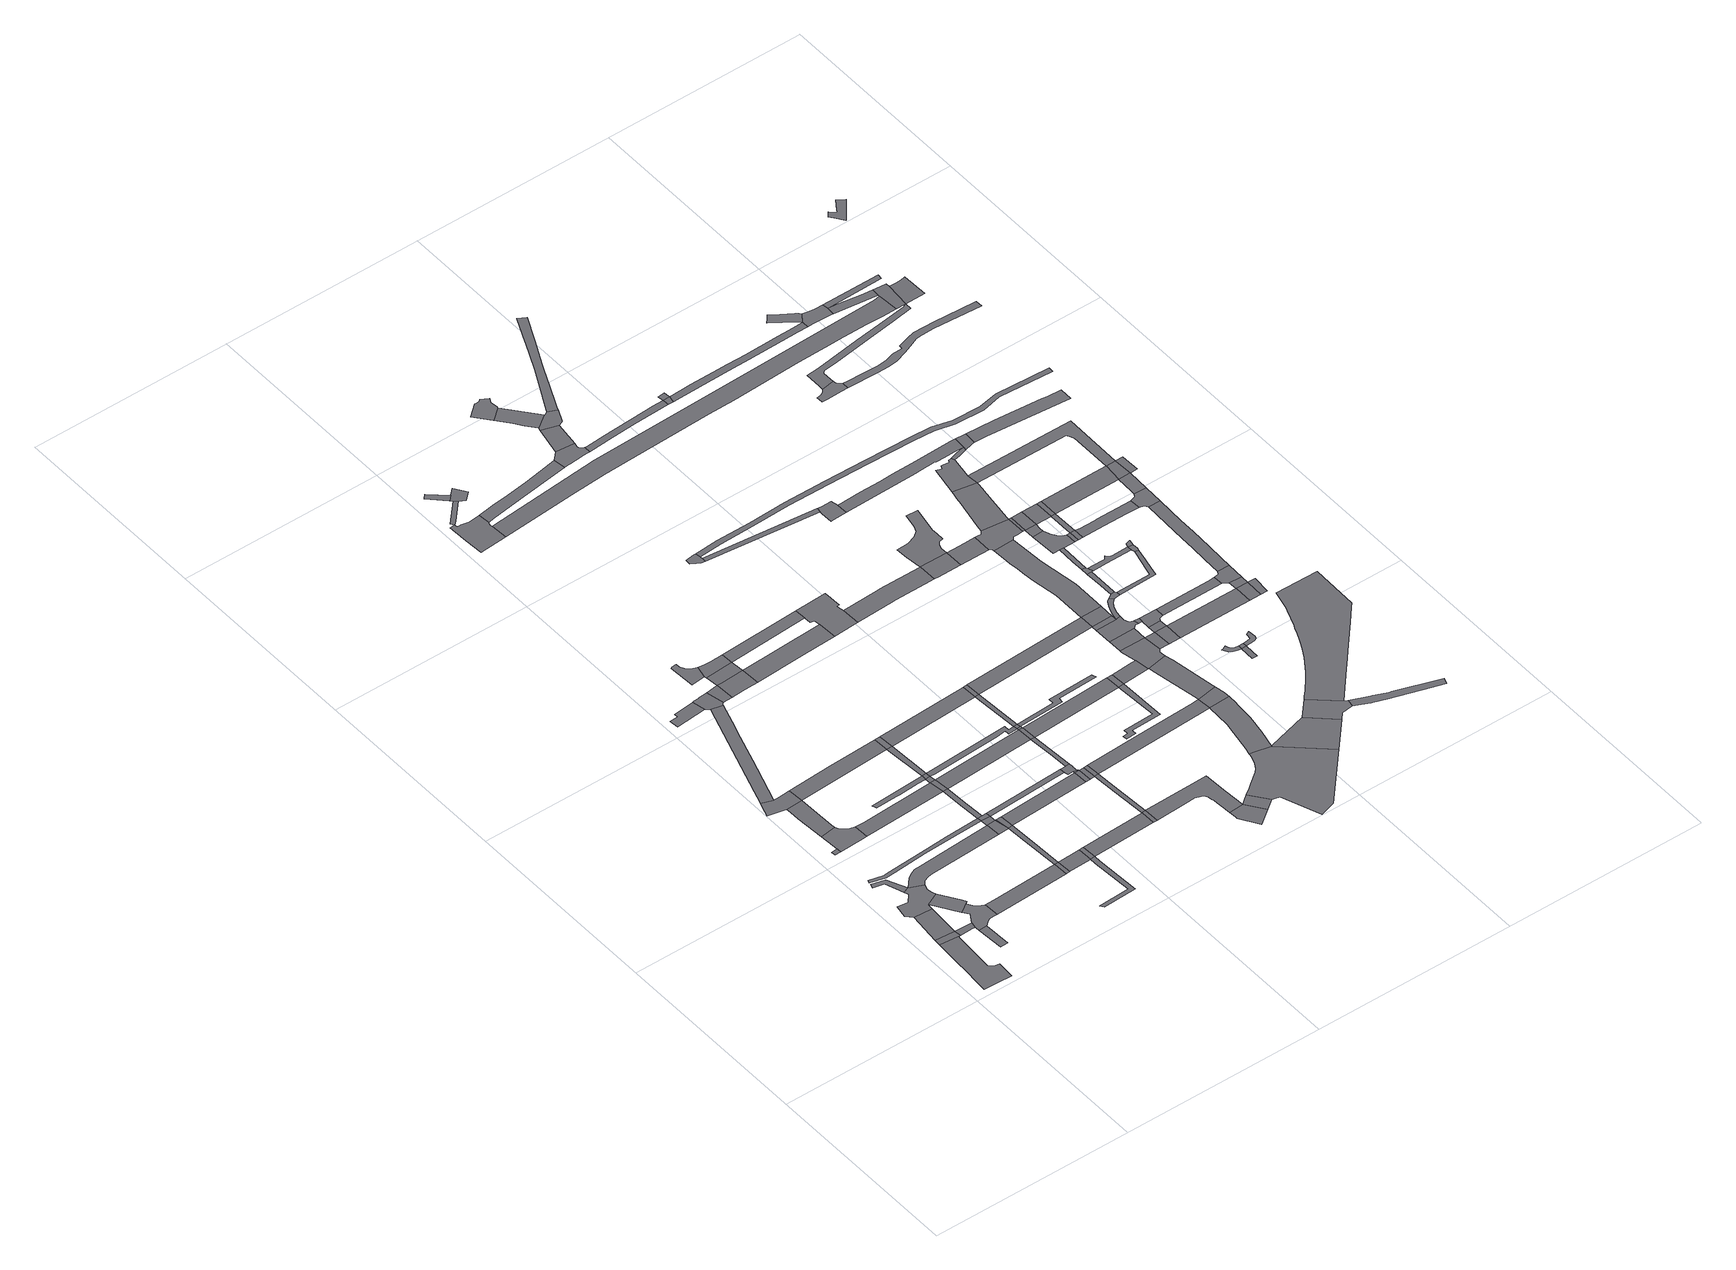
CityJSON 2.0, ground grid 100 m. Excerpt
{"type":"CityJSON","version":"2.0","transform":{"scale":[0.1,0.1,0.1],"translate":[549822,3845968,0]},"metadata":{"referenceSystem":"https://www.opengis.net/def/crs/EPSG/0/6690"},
"CityObjects":{
"road1":{"type":"Road","attributes":{"RoadStructureAttribute.sectionType":"1"},"geometry":[{"type":"MultiSurface","lod":"1","boundaries":[[[0,1,2,3,4,5,6,7,8,9,10,11,12,13,14,15,16]]]}]},
"road2":{"type":"Road","geometry":[{"type":"MultiSurface","lod":"1","boundaries":[[[17,0,16,18,19]]]}]},
"road3":{"type":"Road","attributes":{"RoadStructureAttribute.sectionType":"1"},"geometry":[{"type":"MultiSurface","lod":"1","boundaries":[[[20,17,19,21]]]}]},
"road4":{"type":"Road","geometry":[{"type":"MultiSurface","lod":"1","boundaries":[[[19,18,22,23,24]]]}]},
"road5":{"type":"Road","geometry":[{"type":"MultiSurface","lod":"1","boundaries":[[[25,26,27,28,29,30,31,32,20,21,33,34,35,36,37,38,39,40]]]}]},
"road6":{"type":"Road","attributes":{"RoadStructureAttribute.sectionType":"1"},"geometry":[{"type":"MultiSurface","lod":"1","boundaries":[[[41,42,43,44,26,25]]]}]},
"road7":{"type":"Road","attributes":{"RoadStructureAttribute.sectionType":"1"},"geometry":[{"type":"MultiSurface","lod":"1","boundaries":[[[45,46,47,48]]]}]},
"road8":{"type":"Road","attributes":{"RoadStructureAttribute.sectionType":"1"},"geometry":[{"type":"MultiSurface","lod":"1","boundaries":[[[49,50,51,52]]]}]},
"road9":{"type":"Road","attributes":{"RoadStructureAttribute.sectionType":"1"},"geometry":[{"type":"MultiSurface","lod":"1","boundaries":[[[53,35,34,54,55]]]}]},
"road10":{"type":"Road","geometry":[{"type":"MultiSurface","lod":"1","boundaries":[[[56,57,58,59,55,54,60,24,23,61,46,45,62,63,64,65,66]]]}]},
"road11":{"type":"Road","geometry":[{"type":"MultiSurface","lod":"1","boundaries":[[[67,68,69,70,71,72,49,52,73,74,75]]]}]},
"road12":{"type":"Road","geometry":[{"type":"MultiSurface","lod":"1","boundaries":[[[76,77,78,79,80,81,82,83,84]]]}]},
"road13":{"type":"Road","attributes":{"RoadStructureAttribute.sectionType":"1"},"geometry":[{"type":"MultiSurface","lod":"1","boundaries":[[[85,86,80,79,87,88,72,71]]]}]},
"road14":{"type":"Road","attributes":{"RoadStructureAttribute.sectionType":"1"},"geometry":[{"type":"MultiSurface","lod":"1","boundaries":[[[89,90,91,92,93,94,95,96,97,98,99,100]]]}]},
"road15":{"type":"Road","attributes":{"RoadStructureAttribute.sectionType":"1"},"geometry":[{"type":"MultiSurface","lod":"1","boundaries":[[[101,102,103,104,105,25,40,106,107,108,109]]]}]},
"road16":{"type":"Road","attributes":{"RoadStructureAttribute.sectionType":"1"},"geometry":[{"type":"MultiSurface","lod":"1","boundaries":[[[110,111,76,84,112,113,114,115,116]]]}]},
"road17":{"type":"Road","attributes":{"RoadStructureAttribute.sectionType":"1"},"geometry":[{"type":"MultiSurface","lod":"1","boundaries":[[[117,118,66,65,119]]]}]},
"road18":{"type":"Road","attributes":{"RoadStructureAttribute.sectionType":"1"},"geometry":[{"type":"MultiSurface","lod":"1","boundaries":[[[120,121,122,123,124,125]]]}]},
"road19":{"type":"Road","attributes":{"RoadStructureAttribute.sectionType":"1"},"geometry":[{"type":"MultiSurface","lod":"1","boundaries":[[[126,127,75,74,128]]]}]},
"road20":{"type":"Road","attributes":{"RoadStructureAttribute.sectionType":"1"},"geometry":[{"type":"MultiSurface","lod":"1","boundaries":[[[129,130,82,81,131]]]}]},
"road21":{"type":"Road","geometry":[{"type":"MultiSurface","lod":"1","boundaries":[[[132,133,134,135,120,125,136,137,110,116,138,139]]]}]},
"road22":{"type":"Road","attributes":{"RoadStructureAttribute.sectionType":"1"},"geometry":[{"type":"MultiSurface","lod":"1","boundaries":[[[140,141,142,143,144,145,146]]]}]},
"road23":{"type":"Road","geometry":[{"type":"MultiSurface","lod":"1","boundaries":[[[147,117,119,148]]]}]},
"road24":{"type":"Road","attributes":{"RoadStructureAttribute.sectionType":"1"},"geometry":[{"type":"MultiSurface","lod":"1","boundaries":[[[149,150,151,152,153,154,155,156]]]}]},
"road25":{"type":"Road","attributes":{"RoadStructureAttribute.sectionType":"1"},"geometry":[{"type":"MultiSurface","lod":"1","boundaries":[[[157,132,139,158]]]}]},
"road26":{"type":"Road","attributes":{"RoadStructureAttribute.sectionType":"1"},"geometry":[{"type":"MultiSurface","lod":"1","boundaries":[[[159,160,161,162,117,147]]]}]},
"road27":{"type":"Road","geometry":[{"type":"MultiSurface","lod":"1","boundaries":[[[163,101,109,161]]]}]},
"road28":{"type":"Road","attributes":{"RoadStructureAttribute.sectionType":"1"},"geometry":[{"type":"MultiSurface","lod":"1","boundaries":[[[100,101,163,164]]]}]},
"road29":{"type":"Road","geometry":[{"type":"MultiSurface","lod":"1","boundaries":[[[165,166,89,100,164]]]}]},
"road30":{"type":"Road","attributes":{"RoadStructureAttribute.sectionType":"1"},"geometry":[{"type":"MultiSurface","lod":"1","boundaries":[[[167,147,148,152]]]}]},
"road31":{"type":"Road","attributes":{"RoadStructureAttribute.sectionType":"1"},"geometry":[{"type":"MultiSurface","lod":"1","boundaries":[[[163,161,168]]]}]},
"road32":{"type":"Road","geometry":[{"type":"MultiSurface","lod":"1","boundaries":[[[169,170,171,172,173,174,175,176,177]]]}]},
"road33":{"type":"Road","attributes":{"RoadStructureAttribute.sectionType":"1"},"geometry":[{"type":"MultiSurface","lod":"1","boundaries":[[[178,179,128,180,89,166]]]}]},
"road34":{"type":"Road","geometry":[{"type":"MultiSurface","lod":"1","boundaries":[[[181,168,161,160]]]}]},
"road35":{"type":"Road","geometry":[{"type":"MultiSurface","lod":"1","boundaries":[[[182,126,128,179]]]}]},
"road36":{"type":"Road","attributes":{"RoadStructureAttribute.sectionType":"1"},"geometry":[{"type":"MultiSurface","lod":"1","boundaries":[[[183,146,126,182]]]}]},
"road37":{"type":"Road","geometry":[{"type":"MultiSurface","lod":"1","boundaries":[[[184,140,146,183]]]}]},
"road38":{"type":"Road","geometry":[{"type":"MultiSurface","lod":"1","boundaries":[[[185,167,152,151]]]}]},
"road39":{"type":"Road","geometry":[{"type":"MultiSurface","lod":"1","boundaries":[[[186,187,157,158,188,189]]]}]},
"road40":{"type":"Road","attributes":{"RoadStructureAttribute.sectionType":"1"},"geometry":[{"type":"MultiSurface","lod":"1","boundaries":[[[190,191,157,187,186]]]}]},
"road41":{"type":"Road","attributes":{"RoadStructureAttribute.sectionType":"1"},"geometry":[{"type":"MultiSurface","lod":"1","boundaries":[[[192,131,140,184]]]}]},
"road42":{"type":"Road","geometry":[{"type":"MultiSurface","lod":"1","boundaries":[[[193,194,177,176,191,190,195]]]}]},
"road43":{"type":"Road","geometry":[{"type":"MultiSurface","lod":"1","boundaries":[[[196,129,131,192]]]}]},
"road44":{"type":"Road","geometry":[{"type":"MultiSurface","lod":"1","boundaries":[[[197,198,199,200,201,202,203,204,205,206,207,208,209,210,211,212,213,214]]]}]},
"road45":{"type":"Road","attributes":{"RoadStructureAttribute.sectionType":"1"},"geometry":[{"type":"MultiSurface","lod":"1","boundaries":[[[215,165,164,216]]]}]},
"road46":{"type":"Road","attributes":{"RoadStructureAttribute.sectionType":"1"},"geometry":[{"type":"MultiSurface","lod":"1","boundaries":[[[217,181,160,218]]]}]},
"road47":{"type":"Road","attributes":{"RoadStructureAttribute.sectionType":"1"},"geometry":[{"type":"MultiSurface","lod":"1","boundaries":[[[219,185,151,220]]]}]},
"road48":{"type":"Road","attributes":{"RoadStructureAttribute.sectionType":"1"},"geometry":[{"type":"MultiSurface","lod":"1","boundaries":[[[221,222,214,223,224]]]}]},
"road49":{"type":"Road","attributes":{"RoadStructureAttribute.sectionType":"1"},"geometry":[{"type":"MultiSurface","lod":"1","boundaries":[[[225,226,227,228]]]}]},
"road50":{"type":"Road","attributes":{"RoadStructureAttribute.sectionType":"1"},"geometry":[{"type":"MultiSurface","lod":"1","boundaries":[[[229,182,179,230]]]}]},
"road51":{"type":"Road","attributes":{"RoadStructureAttribute.sectionType":"1"},"geometry":[{"type":"MultiSurface","lod":"1","boundaries":[[[231,232,184,183,233,234,235,236,237,238]]]}]},
"road52":{"type":"Road","geometry":[{"type":"MultiSurface","lod":"1","boundaries":[[[239,240,241,228,227,221,224]]]}]},
"road53":{"type":"Road","attributes":{"RoadStructureAttribute.sectionType":"1"},"geometry":[{"type":"MultiSurface","lod":"1","boundaries":[[[242,186,189,243,244,245]]]}]},
"road54":{"type":"Road","attributes":{"RoadStructureAttribute.sectionType":"1"},"geometry":[{"type":"MultiSurface","lod":"1","boundaries":[[[246,196,192,247]]]}]},
"road55":{"type":"Road","attributes":{"RoadStructureAttribute.sectionType":"1"},"geometry":[{"type":"MultiSurface","lod":"1","boundaries":[[[248,195,190,249]]]}]},
"road56":{"type":"Road","geometry":[{"type":"MultiSurface","lod":"1","boundaries":[[[250,219,220,251]]]}]},
"road57":{"type":"Road","geometry":[{"type":"MultiSurface","lod":"1","boundaries":[[[252,253,254,255,215,216,256,257,258]]]}]},
"road58":{"type":"Road","geometry":[{"type":"MultiSurface","lod":"1","boundaries":[[[259,217,218,260]]]}]},
"road59":{"type":"Road","attributes":{"RoadStructureAttribute.sectionType":"1"},"geometry":[{"type":"MultiSurface","lod":"1","boundaries":[[[261,262,263,264,219,250]]]}]},
"road60":{"type":"Road","attributes":{"RoadStructureAttribute.sectionType":"1"},"geometry":[{"type":"MultiSurface","lod":"1","boundaries":[[[257,217,259,265,258]]]}]},
"road61":{"type":"Road","attributes":{"RoadStructureAttribute.sectionType":"1"},"geometry":[{"type":"MultiSurface","lod":"1","boundaries":[[[266,259,260,263]]]}]},
"road62":{"type":"Road","attributes":{"RoadStructureAttribute.sectionType":"1"},"geometry":[{"type":"MultiSurface","lod":"1","boundaries":[[[267,268,230,269,255,254]]]}]},
"road63":{"type":"Road","geometry":[{"type":"MultiSurface","lod":"1","boundaries":[[[270,266,263,262]]]}]},
"road64":{"type":"Road","attributes":{"RoadStructureAttribute.sectionType":"1"},"geometry":[{"type":"MultiSurface","lod":"1","boundaries":[[[271,272,273,274,275,208,207,276,277,278,279,280]]]}]},
"road65":{"type":"Road","geometry":[{"type":"MultiSurface","lod":"1","boundaries":[[[229,230,268,281]]]}]},
"road66":{"type":"Road","attributes":{"RoadStructureAttribute.sectionType":"1"},"geometry":[{"type":"MultiSurface","lod":"1","boundaries":[[[282,237,229,281]]]}]},
"road67":{"type":"Road","geometry":[{"type":"MultiSurface","lod":"1","boundaries":[[[283,238,237,282]]]}]},
"road68":{"type":"Road","attributes":{"RoadStructureAttribute.sectionType":"1"},"geometry":[{"type":"MultiSurface","lod":"1","boundaries":[[[284,285,286,287,250,251,288,289,290,291,292,293,294,295,296,297,298]]]}]},
"road69":{"type":"Road","attributes":{"RoadStructureAttribute.sectionType":"1"},"geometry":[{"type":"MultiSurface","lod":"1","boundaries":[[[299,247,238,283]]]}]},
"road70":{"type":"Road","geometry":[{"type":"MultiSurface","lod":"1","boundaries":[[[300,301,302,303,304,305,306,307,308,309]]]}]},
"road71":{"type":"Road","geometry":[{"type":"MultiSurface","lod":"1","boundaries":[[[310,246,247,299]]]}]},
"road72":{"type":"Road","geometry":[{"type":"MultiSurface","lod":"1","boundaries":[[[311,312,313,248,249,314,315,242,245,316,317,318]]]}]},
"road73":{"type":"Road","geometry":[{"type":"MultiSurface","lod":"1","boundaries":[[[298,297,319,320,321,322,323]]]}]},
"road74":{"type":"Road","attributes":{"RoadStructureAttribute.sectionType":"1"},"geometry":[{"type":"MultiSurface","lod":"1","boundaries":[[[324,325,326,298,323,327]]]}]},
"road75":{"type":"Road","attributes":{"RoadStructureAttribute.sectionType":"1"},"geometry":[{"type":"MultiSurface","lod":"1","boundaries":[[[328,281,268,329]]]}]},
"road76":{"type":"Road","attributes":{"RoadStructureAttribute.sectionType":"1"},"geometry":[{"type":"MultiSurface","lod":"1","boundaries":[[[330,331,332,333,334,335,283,282]]]}]},
"road77":{"type":"Road","attributes":{"RoadStructureAttribute.sectionType":"1"},"geometry":[{"type":"MultiSurface","lod":"1","boundaries":[[[336,337,338,270,262,339,340]]]}]},
"road78":{"type":"Road","geometry":[{"type":"MultiSurface","lod":"1","boundaries":[[[341,342,271,280,343,344,345,346,347,348,349,350,351,352,353,354,355,356,357]]]}]},
"road79":{"type":"Road","geometry":[{"type":"MultiSurface","lod":"1","boundaries":[[[358,359,360,361,362,363,364,365,366,367]]]}]},
"road80":{"type":"Road","attributes":{"RoadStructureAttribute.sectionType":"1"},"geometry":[{"type":"MultiSurface","lod":"1","boundaries":[[[368,341,357,369]]]}]},
"road81":{"type":"Road","attributes":{"RoadStructureAttribute.sectionType":"1"},"geometry":[{"type":"MultiSurface","lod":"1","boundaries":[[[307,306,370,371]]]}]},
"road82":{"type":"Road","attributes":{"RoadStructureAttribute.sectionType":"1"},"geometry":[{"type":"MultiSurface","lod":"1","boundaries":[[[364,363,372,373,374,375]]]}]},
"road83":{"type":"Road","attributes":{"RoadStructureAttribute.sectionType":"1"},"geometry":[{"type":"MultiSurface","lod":"1","boundaries":[[[376,377,378,379,380,381,382,383,384,329]]]}]},
"road84":{"type":"Road","attributes":{"RoadStructureAttribute.sectionType":"1"},"geometry":[{"type":"MultiSurface","lod":"1","boundaries":[[[385,386,387,388,318,317,389,390,391,392,393]]]}]},
"road85":{"type":"Road","attributes":{"RoadStructureAttribute.sectionType":"1"},"geometry":[{"type":"MultiSurface","lod":"1","boundaries":[[[394,310,299,395]]]}]},
"road86":{"type":"Road","geometry":[{"type":"MultiSurface","lod":"1","boundaries":[[[396,397,375,374,368,369,398,399,400]]]}]},
"road87":{"type":"Road","geometry":[{"type":"MultiSurface","lod":"1","boundaries":[[[401,402,403,404,405,406,407,408,409,410,411,412,413,324,327,414,415,416,417,418,419]]]}]},
"road88":{"type":"Road","geometry":[{"type":"MultiSurface","lod":"1","boundaries":[[[420,328,329,384]]]}]},
"road89":{"type":"Road","attributes":{"RoadStructureAttribute.sectionType":"1"},"geometry":[{"type":"MultiSurface","lod":"1","boundaries":[[[421,422,423,424,425,426,427,340,428,429,430,431,403,402,401,419]]]}]},
"road90":{"type":"Road","attributes":{"RoadStructureAttribute.sectionType":"1"},"geometry":[{"type":"MultiSurface","lod":"1","boundaries":[[[432,433,420,384,434]]]}]},
"road91":{"type":"Road","attributes":{"RoadStructureAttribute.sectionType":"1"},"geometry":[{"type":"MultiSurface","lod":"1","boundaries":[[[435,436,437,438,439,440,351,350,441,442,443,444]]]}]},
"road92":{"type":"Road","geometry":[{"type":"MultiSurface","lod":"1","boundaries":[[[393,392,445,446,447]]]}]},
"road93":{"type":"Road","geometry":[{"type":"MultiSurface","lod":"1","boundaries":[[[448,449,450,336,340,427]]]}]},
"road94":{"type":"Road","geometry":[{"type":"MultiSurface","lod":"1","boundaries":[[[451,452,453,454,371,370,455,456,457,458,459,460]]]}]},
"road95":{"type":"Road","attributes":{"RoadStructureAttribute.sectionType":"1"},"geometry":[{"type":"MultiSurface","lod":"1","boundaries":[[[461,462,463,464,465,466,450,449]]]}]},
"road96":{"type":"Road","attributes":{"RoadStructureAttribute.sectionType":"1"},"geometry":[{"type":"MultiSurface","lod":"1","boundaries":[[[467,468,469,470,471,472,396,400,473,474,475,476,477,478]]]}]},
"road97":{"type":"Road","attributes":{"RoadStructureAttribute.sectionType":"1"},"geometry":[{"type":"MultiSurface","lod":"1","boundaries":[[[479,480,419,418,481,482]]]}]},
"road98":{"type":"Road","geometry":[{"type":"MultiSurface","lod":"1","boundaries":[[[483,484,485,486,432,434,464,463,487,488,489]]]}]},
"road99":{"type":"Road","attributes":{"RoadStructureAttribute.sectionType":"1"},"geometry":[{"type":"MultiSurface","lod":"1","boundaries":[[[490,491,492,493,494,495,496,497,498,499,500,501,502,503,393,447]]]}]},
"road100":{"type":"Road","attributes":{"RoadStructureAttribute.sectionType":"1"},"geometry":[{"type":"MultiSurface","lod":"1","boundaries":[[[504,483,489,505]]]}]},
"road101":{"type":"Road","attributes":{"RoadStructureAttribute.sectionType":"1"},"geometry":[{"type":"MultiSurface","lod":"1","boundaries":[[[395,506,507,508,509]]]}]},
"road102":{"type":"Road","geometry":[{"type":"MultiSurface","lod":"1","boundaries":[[[510,511,512,508,507,504,505,513,514,515]]]}]},
"road103":{"type":"Road","geometry":[{"type":"MultiSurface","lod":"1","boundaries":[[[516,394,395,509,517]]]}]},
"road104":{"type":"Road","attributes":{"RoadStructureAttribute.sectionType":"1"},"geometry":[{"type":"MultiSurface","lod":"1","boundaries":[[[518,447,446,519,520]]]}]},
"road105":{"type":"Road","attributes":{"RoadStructureAttribute.sectionType":"1"},"geometry":[{"type":"MultiSurface","lod":"1","boundaries":[[[521,522,523,524,202,201,525,526,527,528,529,530,531,532,533,534,535]]]}]},
"road106":{"type":"Road","attributes":{"RoadStructureAttribute.sectionType":"1"},"geometry":[{"type":"MultiSurface","lod":"1","boundaries":[[[489,488,536,537]]]}]},
"road107":{"type":"Road","attributes":{"RoadStructureAttribute.sectionType":"1"},"geometry":[{"type":"MultiSurface","lod":"1","boundaries":[[[538,435,444,539]]]}]},
"road108":{"type":"Road","geometry":[{"type":"MultiSurface","lod":"1","boundaries":[[[540,541,542,435,538]]]}]},
"road109":{"type":"Road","attributes":{"RoadStructureAttribute.sectionType":"1"},"geometry":[{"type":"MultiSurface","lod":"1","boundaries":[[[543,544,545,546,547,548,549,550,551,552,516,517]]]}]},
"road110":{"type":"Road","attributes":{"RoadStructureAttribute.sectionType":"1"},"geometry":[{"type":"MultiSurface","lod":"1","boundaries":[[[515,514,553,554]]]}]},
"road111":{"type":"Road","geometry":[{"type":"MultiSurface","lod":"1","boundaries":[[[537,536,555,556]]]}]},
"road112":{"type":"Road","attributes":{"RoadStructureAttribute.sectionType":"1"},"geometry":[{"type":"MultiSurface","lod":"1","boundaries":[[[557,558,559,560,561,508,512,562,563,564,565]]]}]},
"road113":{"type":"Road","geometry":[{"type":"MultiSurface","lod":"1","boundaries":[[[566,567,568,479,482,569,570,571,572]]]}]},
"road114":{"type":"Road","attributes":{"RoadStructureAttribute.sectionType":"1"},"geometry":[{"type":"MultiSurface","lod":"1","boundaries":[[[573,574,537,556]]]}]},
"road115":{"type":"Road","geometry":[{"type":"MultiSurface","lod":"1","boundaries":[[[554,553,574,573,575,576,577]]]}]},
"road116":{"type":"Road","geometry":[{"type":"MultiSurface","lod":"1","boundaries":[[[578,579,557,565,580,581]]]}]},
"road117":{"type":"Road","geometry":[{"type":"MultiSurface","lod":"1","boundaries":[[[582,583,584,585,586,587,588,589,590,591]]]}]},
"road118":{"type":"Road","geometry":[{"type":"MultiSurface","lod":"1","boundaries":[[[592,593,594,520,519,595,596,597,546,545,598,599,600,601]]]}]},
"road119":{"type":"Road","attributes":{"RoadStructureAttribute.sectionType":"1"},"geometry":[{"type":"MultiSurface","lod":"1","boundaries":[[[602,603,604,605,606,607,579,578]]]}]},
"road120":{"type":"Road","geometry":[{"type":"MultiSurface","lod":"1","boundaries":[[[608,609,610,590]]]}]},
"road121":{"type":"Road","geometry":[{"type":"MultiSurface","lod":"1","boundaries":[[[611,591,590,610]]]}]},
"road122":{"type":"Road","geometry":[{"type":"MultiSurface","lod":"1","boundaries":[[[612,605,604,613,614,615]]]}]},
"road123":{"type":"Road","attributes":{"RoadStructureAttribute.sectionType":"1"},"geometry":[{"type":"MultiSurface","lod":"1","boundaries":[[[616,617,618,619,620,460,459,621,622,623,624,625,626,627,628,629,630,631,632]]]}]},
"road124":{"type":"Road","attributes":{"RoadStructureAttribute.sectionType":"1"},"geometry":[{"type":"MultiSurface","lod":"1","boundaries":[[[633,634,635,612,615]]]}]},
"road125":{"type":"Road","attributes":{"RoadStructureAttribute.sectionType":"1"},"geometry":[{"type":"MultiSurface","lod":"1","boundaries":[[[636,637,638,639,640,641,642,643,644,645,300,309,646,647,648,649,650,651,652,653,654,655,656,657]]]}]},
"road126":{"type":"Road","geometry":[{"type":"MultiSurface","lod":"1","boundaries":[[[658,659,660,661,662,663,664,611,610]]]}]},
"road127":{"type":"Road","attributes":{"RoadStructureAttribute.sectionType":"1"},"geometry":[{"type":"MultiSurface","lod":"1","boundaries":[[[665,666,667,668,592,601,669,670,671,672]]]}]},
"road128":{"type":"Road","attributes":{"RoadStructureAttribute.sectionType":"1"},"geometry":[{"type":"MultiSurface","lod":"1","boundaries":[[[601,600,673,674]]]}]},
"road129":{"type":"Road","attributes":{"RoadStructureAttribute.sectionType":"1"},"geometry":[{"type":"MultiSurface","lod":"1","boundaries":[[[673,675,676,677,678,679]]]}]},
"road130":{"type":"Road","geometry":[{"type":"MultiSurface","lod":"1","boundaries":[[[680,681,682,683,676,675,684,634,633,685,686,687]]]}]},
"road131":{"type":"Road","attributes":{"RoadStructureAttribute.sectionType":"1"},"geometry":[{"type":"MultiSurface","lod":"1","boundaries":[[[556,555,688,689]]]}]},
"road132":{"type":"Road","attributes":{"RoadStructureAttribute.sectionType":"1"},"geometry":[{"type":"MultiSurface","lod":"1","boundaries":[[[690,691,692,693,581,580,694,695,696,697]]]}]},
"road133":{"type":"Road","geometry":[{"type":"MultiSurface","lod":"1","boundaries":[[[674,673,679,698]]]}]},
"road134":{"type":"Road","attributes":{"RoadStructureAttribute.sectionType":"1"},"geometry":[{"type":"MultiSurface","lod":"1","boundaries":[[[699,700,701,702,703,614,613,704,705,706]]]}]},
"road135":{"type":"Road","attributes":{"RoadStructureAttribute.sectionType":"1"},"geometry":[{"type":"MultiSurface","lod":"1","boundaries":[[[707,708,577,576,709]]]}]},
"road136":{"type":"Road","attributes":{"RoadStructureAttribute.sectionType":"1"},"geometry":[{"type":"MultiSurface","lod":"1","boundaries":[[[687,686,710,711]]]}]},
"road137":{"type":"Road","attributes":{"RoadStructureAttribute.sectionType":"1"},"geometry":[{"type":"MultiSurface","lod":"1","boundaries":[[[712,713,714,715,571,570,716,717,718,719,720,721,722,723,724]]]}]},
"road138":{"type":"Road","geometry":[{"type":"MultiSurface","lod":"1","boundaries":[[[725,726,727,728,729,730,731,665,672,732,733,734]]]}]},
"road139":{"type":"Road","geometry":[{"type":"MultiSurface","lod":"1","boundaries":[[[735,736,711,710,737]]]}]},
"road140":{"type":"Road","attributes":{"RoadStructureAttribute.sectionType":"1"},"geometry":[{"type":"MultiSurface","lod":"1","boundaries":[[[698,679,738,739,740]]]}]},
"road141":{"type":"Road","geometry":[{"type":"MultiSurface","lod":"1","boundaries":[[[739,711,736,741]]]}]},
"road142":{"type":"Road","attributes":{"RoadStructureAttribute.sectionType":"1"},"geometry":[{"type":"MultiSurface","lod":"1","boundaries":[[[742,743,744,745,746,747,748,749,750,538,539,751,752,753,754,755,756]]]}]},
"road143":{"type":"Road","attributes":{"RoadStructureAttribute.sectionType":"1"},"geometry":[{"type":"MultiSurface","lod":"1","boundaries":[[[757,758,759,760,761,762,763,764,765,766,767,768,769,770,771,772,773,774,566,572,775,776,777,778,779,780,781,782]]]}]},
"road144":{"type":"Road","geometry":[{"type":"MultiSurface","lod":"1","boundaries":[[[740,739,741,783]]]}]},
"road145":{"type":"Road","geometry":[{"type":"MultiSurface","lod":"1","boundaries":[[[706,705,690,697,784,785]]]}]},
"road146":{"type":"Road","geometry":[{"type":"MultiSurface","lod":"1","boundaries":[[[786,787,706,785]]]}]},
"road147":{"type":"Road","attributes":{"RoadStructureAttribute.sectionType":"1"},"geometry":[{"type":"MultiSurface","lod":"1","boundaries":[[[631,788,789,725,734,790,791,792]]]}]},
"road148":{"type":"Road","geometry":[{"type":"MultiSurface","lod":"1","boundaries":[[[793,794,795,796,797,798,799,800,801,802,803,804]]]}]},
"road149":{"type":"Road","geometry":[{"type":"MultiSurface","lod":"1","boundaries":[[[689,688,805,806]]]}]},
"road150":{"type":"Road","attributes":{"RoadStructureAttribute.sectionType":"1"},"geometry":[{"type":"MultiSurface","lod":"1","boundaries":[[[807,808,689,806,809]]]}]},
"road151":{"type":"Road","attributes":{"RoadStructureAttribute.sectionType":"1"},"geometry":[{"type":"MultiSurface","lod":"1","boundaries":[[[810,811,812,736,735,737,813,814,815,816]]]}]},
"road152":{"type":"Road","geometry":[{"type":"MultiSurface","lod":"1","boundaries":[[[817,818,707,709,819,807,809,820]]]}]},
"road153":{"type":"Road","geometry":[{"type":"MultiSurface","lod":"1","boundaries":[[[821,806,805,822,823]]]}]},
"road154":{"type":"Road","geometry":[{"type":"MultiSurface","lod":"1","boundaries":[[[632,631,792,824,825,826]]]}]},
"road155":{"type":"Road","attributes":{"RoadStructureAttribute.sectionType":"1"},"geometry":[{"type":"MultiSurface","lod":"1","boundaries":[[[783,741,827,828]]]}]},
"road156":{"type":"Road","attributes":{"RoadStructureAttribute.sectionType":"1"},"geometry":[{"type":"MultiSurface","lod":"1","boundaries":[[[829,732,672,830,831,832,833,828,834]]]}]},
"road157":{"type":"Road","attributes":{"RoadStructureAttribute.sectionType":"1"},"geometry":[{"type":"MultiSurface","lod":"1","boundaries":[[[835,836,837,838,839,840,817,820,841,842,843,844,845]]]}]},
"road158":{"type":"Road","geometry":[{"type":"MultiSurface","lod":"1","boundaries":[[[846,847,816,815,848,835,845,849]]]}]},
"road159":{"type":"Road","geometry":[{"type":"MultiSurface","lod":"1","boundaries":[[[850,851,852,853,854,855,856,857,858,859,860,861]]]}]},
"road160":{"type":"Road","attributes":{"RoadStructureAttribute.sectionType":"1"},"geometry":[{"type":"MultiSurface","lod":"1","boundaries":[[[827,862,846,849,863]]]}]},
"road161":{"type":"Road","geometry":[{"type":"MultiSurface","lod":"1","boundaries":[[[828,827,863,834]]]}]},
"road162":{"type":"Road","attributes":{"RoadStructureAttribute.sectionType":"1"},"geometry":[{"type":"MultiSurface","lod":"1","boundaries":[[[864,865,866,867,868,869,870,871,872,873,874,875,876,877,795,794]]]}]},
"road163":{"type":"Road","attributes":{"RoadStructureAttribute.sectionType":"1"},"geometry":[{"type":"MultiSurface","lod":"1","boundaries":[[[878,879,880,826,825,881,882,883,884]]]}]},
"road164":{"type":"Road","geometry":[{"type":"MultiSurface","lod":"1","boundaries":[[[885,886,861,860,742,756,887,888,889,890,891,892,893,894]]]}]},
"road165":{"type":"Road","attributes":{"RoadStructureAttribute.sectionType":"1"},"geometry":[{"type":"MultiSurface","lod":"1","boundaries":[[[895,834,863,896,897,898]]]}]},
"road166":{"type":"Road","attributes":{"RoadStructureAttribute.sectionType":"1"},"geometry":[{"type":"MultiSurface","lod":"1","boundaries":[[[899,900,901,902,903,904,905,906,907,908,909,804,803,910,911,912,913,914,915,916,917,918,919,920]]]}]},
"road167":{"type":"Road","attributes":{"RoadStructureAttribute.sectionType":"1"},"geometry":[{"type":"MultiSurface","lod":"1","boundaries":[[[921,922,923,893,892,924,925,926]]]}]},
"road168":{"type":"Road","attributes":{"RoadStructureAttribute.sectionType":"1"},"geometry":[{"type":"MultiSurface","lod":"1","boundaries":[[[927,928,894,893]]]}]},
"road169":{"type":"Road","geometry":[{"type":"MultiSurface","lod":"1","boundaries":[[[929,926,925,521,535,871,930]]]}]},
"road170":{"type":"Road","attributes":{"RoadStructureAttribute.sectionType":"1"},"geometry":[{"type":"MultiSurface","lod":"1","boundaries":[[[931,932,933,934,930,871,935]]]}]},
"road171":{"type":"Road","attributes":{"RoadStructureAttribute.sectionType":"1"},"geometry":[{"type":"MultiSurface","lod":"1","boundaries":[[[936,937,938,939,940,941,942,943,944,945,946,947]]]}]}
},
"vertices":[
[87,361,0],[85,341,0],[82,294,0],[81,266,0],[79,233,0],[79,223,0],[76,177,0],[69,81,0],[68,74,0],[66,38,0],[133,35,0],[206,32,0],[210,117,0],[185,122,0],[165,139,0],[178,342,0],[180,352,0],
[90,393,0],[190,352,0],[185,384,0],
[105,553,0],[196,547,0],
[250,355,0],[267,353,0],[272,383,0],
[196,709,0],[166,698,0],[174,677,0],[142,639,0],[89,646,0],[80,583,0],[81,582,0],[94,567,0],[197,572,0],[198,579,0],[262,610,0],[257,625,0],[255,630,0],[252,657,0],[253,659,0],[259,680,0],
[153,804,0],[88,821,0],[82,799,0],[133,786,0],
[310,331,0],[268,328,0],[276,195,0],[315,197,0],
[110,1071,0],[80,1070,0],[81,1048,0],[111,1049,0],
[324,515,0],[279,458,0],[336,496,0],
[356,446,0],[339,463,0],[324,486,0],[335,495,0],[299,428,0],[268,343,0],[325,343,0],[342,356,0],[371,357,0],[385,358,0],[382,434,0],
[229,1135,0],[222,1137,0],[194,1157,0],[188,1167,0],[182,1179,0],[105,1167,0],[230,1055,0],[253,1056,0],[250,1130,0],
[30,1480,0],[24,1461,0],[5,1404,0],[92,1386,0],[175,1389,0],[175,1391,0],[170,1466,0],[116,1463,0],[85,1462,0],
[179,1199,0],[176,1313,0],[94,1361,0],[96,1313,0],
[677,859,0],[507,850,0],[405,844,0],[185,830,0],[165,829,0],[95,846,0],[88,831,0],[163,811,0],[211,815,0],[378,826,0],[540,833,0],[680,837,0],
[683,802,0],[318,781,0],[286,778,0],[258,767,0],[236,752,0],[276,700,0],[301,710,0],[321,713,0],[686,730,0],
[217,2051,0],[54,1553,0],[147,1652,0],[153,1670,0],[221,1877,0],[229,1903,0],[272,2038,0],
[756,447,0],[429,432,0],[759,373,0],
[185,2130,0],[82,2119,0],[83,2099,0],[43,2096,0],[46,2052,0],[199,2065,0],
[654,1146,0],[295,1128,0],[665,1074,0],
[636,1490,0],[394,1479,0],[639,1414,0],
[265,2138,0],[221,2134,0],[219,2133,0],[194,2131,0],[205,2060,0],[207,2059,0],[273,2042,0],[283,2050,0],
[654,1199,0],[382,1184,0],[389,1164,0],[492,1167,0],[512,1167,0],[614,1173,0],[652,1174,0],
[776,448,0],[779,374,0],
[925,127,0],[915,349,0],[914,382,0],[892,379,0],[892,349,0],[902,144,0],[749,137,0],[760,120,0],
[327,2145,0],[332,2052,0],
[768,630,0],[763,737,0],[741,732,0],[747,630,0],
[728,805,0],
[725,835,0],
[724,860,0],[700,859,0],
[889,453,0],
[730,805,0],
[303,2290,0],[283,2310,0],[273,2330,0],[273,2350,0],[250,2349,0],[241,2344,0],[249,2212,0],[316,2218,0],[331,2280,0],
[696,952,0],[690,1074,0],[672,952,0],
[760,806,0],
[682,1147,0],
[679,1179,0],
[676,1201,0],
[911,453,0],
[465,2152,0],[353,2146,0],[403,2056,0],[469,2059,0],
[459,2217,0],[321,2208,0],
[667,1416,0],
[396,2273,0],[361,2276,0],[456,2277,0],
[663,1491,0],
[46,3567,0],[47,3549,0],[50,3465,0],[57,3372,0],[193,3383,0],[187,3467,0],[185,3471,0],[185,3476,0],[186,3485,0],[188,3489,0],[191,3493,0],[186,3552,0],[131,3545,0],[117,3548,0],[91,3553,0],[87,3553,0],[71,3552,0],[71,3567,0],
[1126,880,0],[1127,854,0],
[1160,826,0],[1163,757,0],
[1229,467,0],[1231,394,0],
[154,3683,0],[60,3585,0],[88,3583,0],[170,3671,0],
[88,3788,0],[69,3767,0],[144,3693,0],[167,3716,0],
[1137,1171,0],[1142,1096,0],
[1104,1196,0],[1104,1223,0],[704,1177,0],[1046,1195,0],[1089,1201,0],[1089,1178,0],[1136,1181,0],[1134,1199,0],
[200,3654,0],[237,3691,0],[199,3746,0],
[884,2173,0],[709,2070,0],[783,2074,0],[889,2079,0],
[1115,1513,0],[1119,1436,0],
[856,2298,0],[858,2241,0],
[1249,470,0],[1251,395,0],
[1174,863,0],[1177,863,0],[1176,883,0],[1154,881,0],[1132,836,0],[1159,837,0],[1176,832,0],
[1182,827,0],[1186,758,0],
[1238,635,0],[1231,762,0],[1211,759,0],[1218,635,0],
[1182,833,0],
[1207,828,0],
[1171,963,0],[1162,1096,0],[1150,962,0],
[1227,829,0],
[632,3620,0],[550,3605,0],[458,3589,0],[355,3573,0],[266,3562,0],[196,3494,0],[219,3499,0],[328,3516,0],[538,3546,0],[640,3560,0],
[1157,1169,0],
[1156,1184,0],
[1154,1201,0],
[1580,356,0],[1578,388,0],[1573,478,0],[1480,476,0],[1419,402,0],[1454,404,0],[1474,397,0],[1481,394,0],[1492,390,0],[1493,388,0],[1502,375,0],[1505,355,0],[1507,352,0],[1514,247,0],[1586,252,0],
[1139,1439,0],
[744,2820,0],[733,2819,0],[688,2814,0],[688,2789,0],[709,2774,0],[728,2762,0],[746,2759,0],[748,2782,0],[746,2791,0],[746,2794,0],
[1135,1514,0],
[1006,2215,0],[1020,2216,0],[1016,2306,0],[861,2206,0],[881,2203,0],[986,2084,0],[1013,2085,0],[1010,2179,0],
[1516,224,0],[1516,210,0],[1517,201,0],[1573,110,0],[1649,165,0],
[1634,288,0],[1613,273,0],[1590,255,0],[1698,201,0],
[1613,1193,0],[1617,1118,0],
[1381,1193,0],[1384,1216,0],[1583,1223,0],[1576,1245,0],[1348,1238,0],[1349,1211,0],
[1831,859,0],[1800,855,0],[1502,842,0],[1795,788,0],[1836,790,0],
[669,3656,0],[653,3640,0],[657,3562,0],[668,3563,0],[670,3563,0],[700,3565,0],[749,3568,0],[761,3569,0],[763,3569,0],[779,3570,0],[777,3603,0],[770,3606,0],[768,3607,0],[765,3609,0],[758,3616,0],[757,3629,0],[760,3648,0],
[615,4095,0],[608,4087,0],[591,4086,0],[583,4086,0],[521,4036,0],[583,3960,0],[644,4010,0],[644,4015,0],[641,4053,0],[652,4074,0],
[696,3796,0],[778,3772,0],
[1301,2701,0],[1303,2725,0],
[634,3897,0],[665,3857,0],[702,3811,0],[767,3858,0],
[1629,906,0],[1477,900,0],[1477,877,0],[1451,875,0],[1452,854,0],[1502,857,0],[1502,880,0],[1652,886,0],[1647,1121,0],
[1419,2188,0],[1210,2188,0],[1193,2186,0],[1014,2179,0],[1198,2094,0],[1220,2096,0],[1375,2096,0],[1422,2096,0],[1422,2188,0],
[1755,1543,0],[1756,1471,0],
[787,3867,0],[769,3854,0],[797,3780,0],[801,3782,0],[830,3847,0],
[1826,466,0],[1825,467,0],[1795,473,0],[1791,453,0],[1788,444,0],[1785,434,0],[1777,414,0],[1762,389,0],[1745,371,0],[1732,361,0],[1701,337,0],[1688,327,0],[1666,311,0],[1706,199,0],[1735,191,0],[1807,3,0],[1883,27,0],[2099,267,0],[1895,451,0],
[1643,1194,0],
[1916,545,0],[1931,642,0],[1933,656,0],[1937,719,0],[1941,761,0],[1941,783,0],[1941,794,0],[1835,785,0],[1832,667,0],[1827,641,0],[1803,508,0],
[1772,1202,0],[1739,1200,0],[1781,1129,0],
[1205,3625,0],[1153,3623,0],[1040,3618,0],[922,3610,0],[887,3608,0],[791,3602,0],[799,3571,0],[905,3578,0],[1028,3587,0],[1206,3593,0],
[1445,2095,0],[1560,2096,0],[1560,2188,0],
[1940,825,0],[1932,875,0],[1832,859,0],
[1380,2700,0],[1379,2705,0],[1376,2723,0],[1329,2723,0],[1300,2693,0],[1300,2686,0],[1302,2630,0],[1318,2631,0],[1383,2632,0],[1382,2689,0],
[1930,888,0],[1893,1109,0],[1886,1148,0],[1785,1129,0],[1789,1108,0],[1831,871,0],
[1035,4382,0],[974,4250,0],[971,4242,0],[905,4098,0],[866,4021,0],[793,3877,0],[835,3857,0],[902,4003,0],[905,4011,0],[945,4098,0],[1011,4233,0],[1072,4360,0],
[2100,510,0],[1903,454,0],[2198,375,0],[2221,401,0],
[1757,1285,0],[1757,1274,0],[1770,1211,0],[1771,1205,0],[1880,1180,0],[1894,1195,0],[1885,1285,0],
[1559,2223,0],[1563,2243,0],[1576,2258,0],[1596,2263,0],[1598,2303,0],[1597,2333,0],[1622,2462,0],[1564,2463,0],[1552,2395,0],[1540,2367,0],[1512,2345,0],[1470,2329,0],[1409,2326,0],[1413,2268,0],
[1757,1355,0],[1885,1356,0],
[1756,1467,0],[1757,1443,0],[1861,1444,0],[1860,1472,0],
[1894,1399,0],[1884,1423,0],[1886,1448,0],[1902,1369,0],[1919,1369,0],[1912,1391,0],
[1756,1543,0],[1860,1544,0],
[1656,2188,0],[1706,2096,0],[1706,2188,0],
[2291,3566,0],[2288,3566,0],[2262,3562,0],[763,3518,0],[560,3412,0],[743,3426,0],[860,3430,0],[1305,3444,0],[1434,3447,0],[1787,3460,0],[1949,3464,0],[2000,3464,0],[2145,3465,0],[2226,3464,0],[2296,3464,0],
[1942,1195,0],[1938,1286,0],
[1239,3625,0],[1233,3594,0],
[1236,3658,0],[1219,3656,0],[1202,3655,0],
[1860,1713,0],[1833,1906,0],[1821,2080,0],[1719,2076,0],[1723,2000,0],[1724,1974,0],[1728,1931,0],[1731,1889,0],[1737,1835,0],[1756,1710,0],
[1937,1369,0],[1939,1389,0],
[2000,1195,0],[2001,1286,0],
[1913,1559,0],[1900,1549,0],[1885,1526,0],[1876,1503,0],[1871,1486,0],[1888,1476,0],[1898,1509,0],[1913,1531,0],[1930,1544,0],
[2173,590,0],[2158,573,0],[2137,550,0],[2246,429,0],[2304,438,0],[2312,474,0],[2296,482,0],
[1997,1325,0],[1937,1324,0],
[2005,1337,0],[2027,1345,0],[2027,1389,0],
[1957,1579,0],[1937,1574,0],[1963,1549,0],[1962,1569,0],
[2135,1011,0],[2123,1023,0],[2115,1041,0],[2098,1033,0],[2090,1033,0],[2105,1006,0],[2121,996,0],[2138,991,0],[2158,986,0],[2160,1009,0],
[1751,2202,0],[1739,2188,0],[1726,2188,0],[1713,2092,0],[1716,2089,0],[1718,2085,0],[1833,2094,0],[1858,2094,0],[1884,2094,0],[1883,2189,0],
[1957,1619,0],[1957,1644,0],[1956,1729,0],[1934,1729,0],[1936,1642,0],[1936,1612,0],
[2156,914,0],[2181,914,0],[2183,989,0],
[2183,1009,0],
[1933,1766,0],[1966,1732,0],[1958,1757,0],[1953,1764,0],
[1983,2704,0],[1777,2697,0],[1676,2696,0],[1608,2693,0],[1506,2692,0],[1752,2640,0],[1789,2643,0],[1849,2646,0],[1856,2645,0],[1861,2642,0],[1866,2642,0],[1906,2643,0],[1962,2643,0],[1981,2643,0],[1986,2643,0],[2004,2642,0],[2007,2703,0],
[1956,1914,0],[1934,1914,0],[1932,1824,0],
[2305,2812,0],[2208,2791,0],[2068,2797,0],[1975,2819,0],[1872,2825,0],[1635,2831,0],[1432,2834,0],[1222,2837,0],[1033,2830,0],[863,2828,0],[863,2803,0],[1033,2805,0],[1223,2812,0],[1430,2809,0],[1635,2806,0],[1870,2800,0],[1970,2794,0],[2065,2772,0],[2208,2766,0],[2305,2787,0],[2573,2772,0],[2574,2797,0],
[2228,992,0],[2243,1000,0],[2248,1015,0],[2245,1052,0],[2228,1042,0],[2223,1014,0],[2205,1009,0],
[1801,2460,0],[1791,2405,0],[1789,2395,0],[1758,2237,0],[1885,2202,0],[1909,2386,0],[1910,2393,0],[1916,2439,0],
[1895,2094,0],[1896,2189,0],
[1897,2044,0],[1950,2046,0],[1950,2066,0],[1950,2071,0],[1954,2095,0],
[1996,1974,0],[1978,1992,0],[1963,2016,0],[1958,2024,0],[1901,1914,0],[1989,1914,0],[2014,1914,0],[2013,1967,0],
[2363,1195,0],[2363,1285,0],
[2171,1716,0],[2156,1653,0],[2146,1609,0],[2137,1571,0],[2155,1554,0],[2165,1600,0],[2177,1653,0],[2190,1712,0],
[1953,2189,0],
[2086,1753,0],[2071,1758,0],[2058,1773,0],[2046,1755,0],[2030,1755,0],[2036,1732,0],[2166,1734,0],[2165,1756,0],
[2334,1393,0],[2302,1390,0],[2335,1345,0],
[2031,1914,0],[2031,1967,0],
[2485,404,0],[2474,408,0],[2410,434,0],[2404,437,0],[2376,405,0],[2378,404,0],[2383,402,0],[2402,395,0],[2418,389,0],[2445,380,0],[2630,323,0],[2693,303,0],[2703,333,0],
[1923,2622,0],[1907,2618,0],[1902,2608,0],[1878,2610,0],[1862,2610,0],[1855,2595,0],[1827,2603,0],[1911,2496,0],[1927,2601,0],[1927,2604,0],
[2056,1953,0],[2056,1968,0],[2056,1914,0],
[1958,2095,0],[2032,2095,0],[2031,2190,0],
[2055,2096,0],
[1945,3638,0],[1941,3638,0],[1895,3637,0],[1818,3635,0],[1639,3632,0],[1601,3632,0],[1546,3632,0],[1474,3632,0],[1354,3630,0],[1441,3597,0],[1554,3599,0],[1612,3600,0],[1768,3603,0],[1895,3604,0],[1945,3605,0],
[2476,1163,0],[2466,1115,0],[2461,1095,0],[2452,1066,0],[2441,1038,0],[2430,1007,0],[2429,1005,0],[2413,963,0],[2408,951,0],[2394,917,0],[2376,879,0],[2355,836,0],[2328,788,0],[2281,716,0],[2243,670,0],[2222,645,0],[2209,630,0],[2185,604,0],[2421,626,0],[2440,647,0],[2517,735,0],[2605,835,0],[2665,903,0],[2683,923,0],[2687,1117,0],[2688,1159,0],
[2054,2190,0],
[2193,1726,0],[2191,1751,0],
[2195,1781,0],[2173,1774,0],
[1983,2637,0],[1958,2631,0],[1963,2613,0],[1987,2620,0],[2002,2624,0],
[1830,3264,0],[1825,3283,0],[1761,3272,0],[1751,3258,0],[1734,3249,0],[1729,3248,0],[1713,3245,0],[1713,3214,0],[1740,3214,0],[1819,3215,0],[1848,3214,0],[1849,3249,0],
[2422,1195,0],[2423,1285,0],
[2360,1328,0],[2362,1313,0],[2424,1326,0],
[2171,1964,0],[2155,1964,0],[2081,1965,0],[2171,1915,0],[2284,1915,0],[2349,1913,0],[2346,1965,0],
[2366,1413,0],[2357,1398,0],[2347,1341,0],[2426,1411,0],
[2427,1285,0],[2455,1195,0],[2462,1284,0],
[2042,2635,0],[2056,2639,0],[2060,2700,0],
[2387,2097,0],[2396,2192,0],
[2448,2494,0],[2379,2438,0],[2391,2418,0],[2396,2403,0],[2397,2378,0],[2444,2193,0],
[2382,1891,0],[2380,1828,0],[2376,1714,0],[2374,1658,0],[2372,1586,0],[2369,1499,0],[2428,1470,0],[2431,1552,0],[2434,1662,0],[2436,1746,0],[2441,1889,0],
[2383,1988,0],[2373,1973,0],[2371,1908,0],[2444,1986,0],
[1965,3689,0],[1960,3693,0],[1954,3698,0],[1901,3733,0],[1858,3763,0],[1842,3744,0],[1827,3726,0],[1829,3725,0],[1930,3654,0],[1944,3643,0],[1945,3642,0],[1974,3681,0],
[2385,2008,0],[2447,2098,0],
[1825,3344,0],[1831,3352,0],[1843,3357,0],[1897,3362,0],[2105,3393,0],[2241,3412,0],[2345,3429,0],[2348,3464,0],[2330,3455,0],[2205,3436,0],[2056,3416,0],[1826,3383,0],[1765,3377,0],[1764,3298,0],
[2464,2669,0],[2438,2672,0],[2201,2691,0],[2067,2638,0],[2117,2634,0],[2530,2600,0],[2532,2664,0],
[2034,3669,0],[2006,3672,0],[1964,3605,0],[1972,3605,0],[2013,3605,0],[2068,3601,0],[2074,3601,0],[2076,3601,0],[2078,3640,0],[2076,3670,0],
[2448,2193,0],[2450,2098,0],[2484,2099,0],[2483,2193,0],
[2434,3305,0],[2376,3307,0],[2267,3308,0],[2231,3301,0],[2172,3280,0],[2171,3262,0],[2120,3261,0],[2078,3247,0],[2032,3243,0],[1949,3245,0],[1875,3246,0],[2004,3210,0],[2062,3210,0],[2105,3217,0],[2167,3237,0],[2219,3259,0],[2251,3272,0],[2272,3276,0],[2342,3277,0],[2467,3269,0],[2584,3261,0],[2585,3297,0],
[2292,3614,0],[2237,3619,0],[2132,3634,0],[2288,3575,0],[2290,3574,0],[2293,3614,0],
[2362,3645,0],[2364,3670,0],
[2357,3607,0],[2357,3588,0],
[2442,3593,0],[2421,3589,0],[2394,3587,0],[2374,3587,0],[2447,3465,0],
[2506,4131,0],[2473,4083,0],[2463,4069,0],[2436,4092,0],[2417,4070,0],[2432,4050,0],[2463,4007,0],[2478,4026,0],[2510,4067,0],[2535,4099,0],[2536,4101,0],[2541,4107,0]
]}
